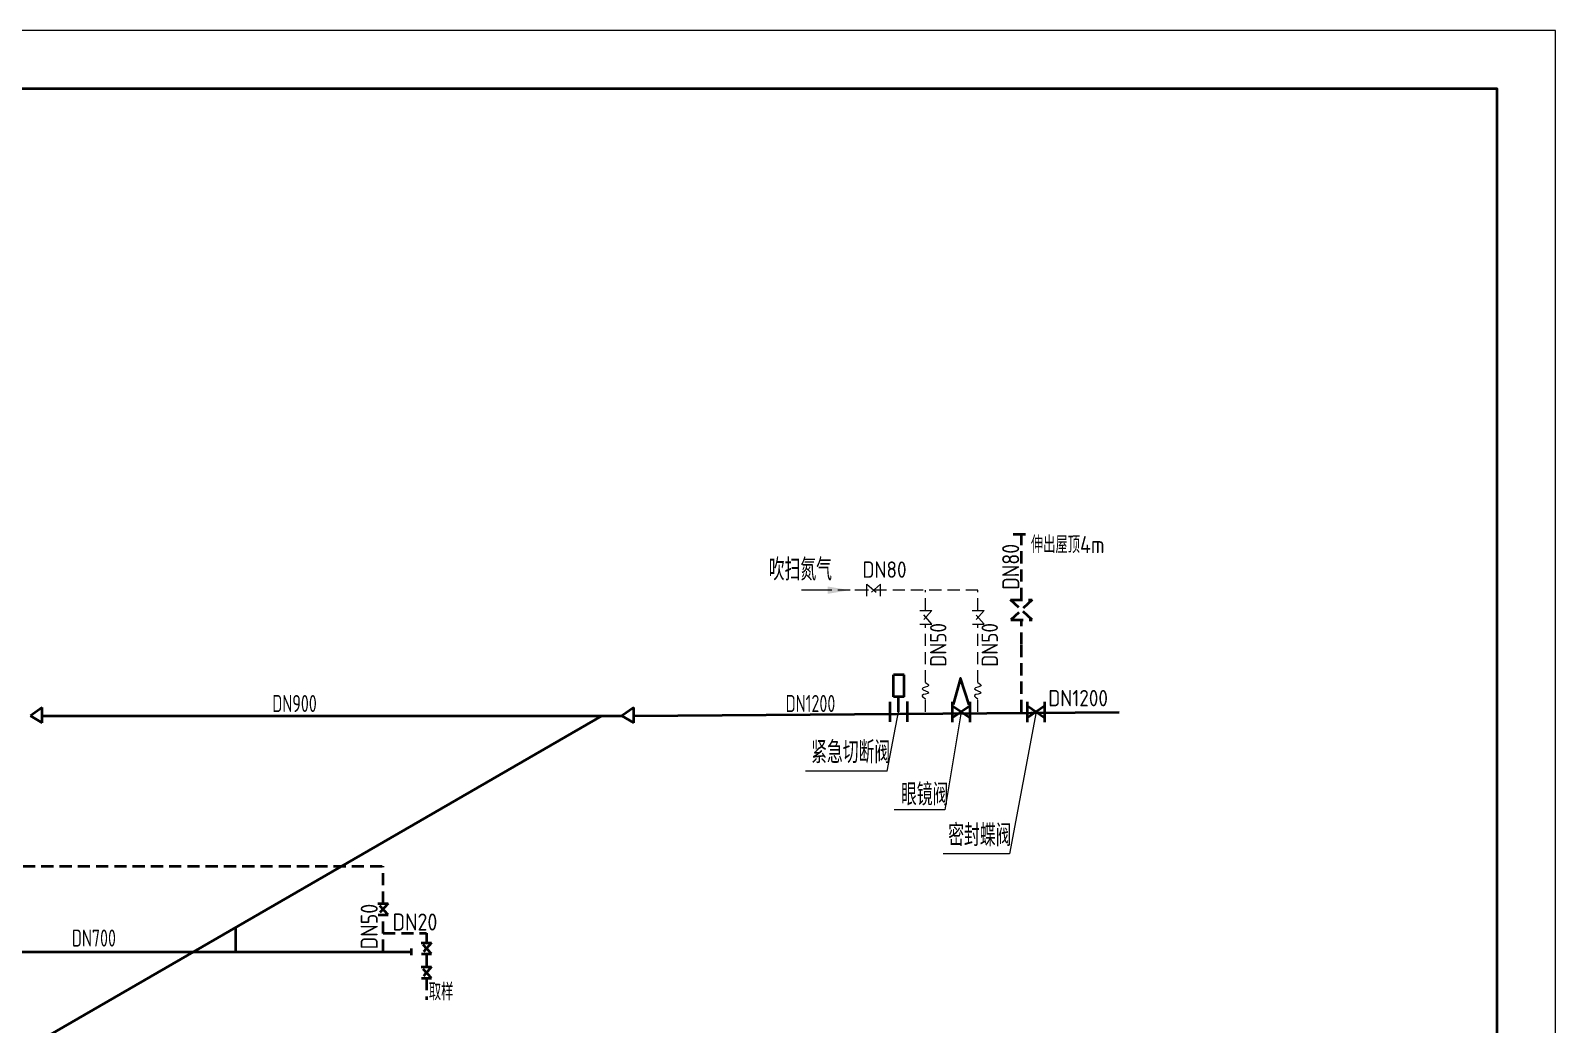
# Model space of a CAD drawing. Header units: millimetres. Extents: x -45744 to 19596, y 135 to 25335.
# Drawn here: x 3940 to 19596, y 15134 to 25335 of the extents above; entities that cross this region are included whole.
import ezdxf

# ---------------------------------------------------------------- set-up
doc = ezdxf.new("R2010")
doc.units = ezdxf.units.MM
doc.header["$LTSCALE"] = 500
doc.linetypes.add('DASHED2', pattern=[0.375, 0.25, -0.125])
for name, color, linetype, lineweight in [('BIAOZHU', 3, 'Continuous', 25), ('SHI', 7, 'Continuous', 40), ('WEN', 3, 'Continuous', 20), ('XI', 2, 'Continuous', 20), ('XU', 6, 'DASHED2', 20)]:
    doc.layers.add(name, color=color, linetype=linetype, lineweight=lineweight)
doc.styles.add('GB', font='gbenor.shx', dxfattribs={"bigfont": 'gbcbig.shx'})

msp = doc.modelspace()

# ---------------------------------------------------------------- linework, layer by layer
at = {"layer": 'SHI', "color": 6, "linetype": 'DASHED2', "lineweight": 40}
for p, q in [((14028.0847, 20167.09), (14200.5847, 20167.09)), ((14114.3347, 19491.539), (14114.3347, 20167.09)), ((13999.477, 19491.539), (14224.0286, 19491.539)), ((14224.0286, 19287.59), (13999.477, 19491.539)), ((14224.0286, 19491.539), (14004.6409, 19287.59)), ((14004.6409, 19287.59), (14224.0286, 19287.59)), ((14114.3347, 19033.039), (14114.3347, 19287.59)), ((14114.3347, 18340.84), (14114.3347, 19033.039)), ((-7386.6881, 16758.0423), (7559.8351, 16758.0423)), ((7559.8351, 16375.2811), (7559.8351, 16758.0423)), ((7505.1398, 16375.2811), (7611.6387, 16375.2811)), ((7611.6387, 16261.0696), (7505.1398, 16375.2811)), ((7611.6387, 16375.2811), (7508.0316, 16261.0696)), ((7508.0316, 16261.0696), (7611.6387, 16261.0696)), ((7559.8351, 15880.1308), (7559.8351, 16261.0696)), ((7559.8351, 16070.6002), (8005.3351, 16070.6002)), ((7950.6398, 15973.227), (8057.1387, 15973.227)), ((8057.1387, 15859.0155), (7950.6398, 15973.227)), ((8057.1387, 15973.227), (7953.5316, 15859.0155)), ((8005.3351, 16070.6002), (8005.3351, 15973.227)), ((7953.5316, 15859.0155), (8057.1387, 15859.0155)), ((8005.3351, 15859.0155), (8005.3351, 15724.227)), ((7950.6398, 15724.227), (8057.1387, 15724.227)), ((8057.1387, 15610.0155), (7950.6398, 15724.227)), ((8057.1387, 15724.227), (7953.5316, 15610.0155)), ((7953.5316, 15610.0155), (8057.1387, 15610.0155)), ((8005.3351, 15610.0155), (8005.3351, 15388.6747))]:
    msp.add_line(p, q, dxfattribs=at)
at = {"layer": 'SHI'}
for p, q in [((12798.2113, 18495.9599), (12798.2113, 18724.3209)), ((12909.0097, 18724.3209), (12798.2113, 18724.3209)), ((12909.0097, 18495.9599), (12909.0097, 18724.3209)), ((12909.0097, 18495.9599), (12798.2113, 18495.9599)), ((12851.5626, 18343.7991), (12851.5626, 18495.9599)), ((4060.1899, 18387.5259), (3940.1803, 18300.764)), ((4060.1899, 18228.7437), (4060.1899, 18387.5259)), ((10132.2818, 18387.5259), (10012.2722, 18300.764)), ((10132.2818, 18228.7437), (10132.2818, 18387.5259)), ((12764.9084, 18240.1627), (12764.9084, 18445.8804)), ((12943.6342, 18242.7062), (12943.6342, 18448.4239)), ((12944.0126, 18240.1627), (12944.0126, 18445.8804)), ((13406.1974, 18238.1837), (13406.1974, 18443.9013)), ((13585.3016, 18405.2167), (13406.1974, 18279.8438)), ((13585.3016, 18277.2928), (13406.1974, 18402.6657)), ((13585.3016, 18238.1837), (13585.3016, 18443.9013)), ((14174.8794, 18238.1837), (14174.8794, 18443.9013)), ((14353.9835, 18405.2167), (14174.8794, 18279.8438)), ((14353.9835, 18277.2928), (14174.8794, 18402.6657)), ((14353.9835, 18238.1837), (14353.9835, 18443.9013)), ((3940.1803, 18300.764), (4060.1899, 18228.7437)), ((10012.2722, 18300.764), (10132.2818, 18228.7437))]:
    msp.add_line(p, q, dxfattribs=at)
at = {"layer": 'SHI', "lineweight": 40}
for p, q in [((10132.2818, 18300.764), (15115.6325, 18340.84)), ((9806.4425, 18300.764), (-742.1649, 12210.5227)), ((4060.1899, 18300.764), (10012.2722, 18300.764)), ((6044.3351, 16128.7103), (6044.3351, 15880.1308)), ((3277.7518, 15880.1308), (7848.2017, 15880.1308)), ((7848.2017, 15914.3226), (7848.2017, 15846.0017))]:
    msp.add_line(p, q, dxfattribs=at)
at = {"layer": 'SHI'}
msp.add_lwpolyline([(-14544.2571, 735.4502), (18995.7429, 735.4502), (18995.7429, 24735.4502), (-14544.2571, 24735.4502)], close=True, dxfattribs=at)
msp.add_lwpolyline([(13575.4416, 18415.152), (13489.1841, 18688.4105), (13412.6232, 18419.0499)], dxfattribs=at)
at = {"layer": 'WEN'}
for p, q in [((12123.4298, 19591.6822), (11855.071, 19591.6822)), ((12733.2855, 17733.3796), (12851.5626, 18343.7991)), ((13493.9273, 18341.2548), (13325.5337, 17336.6522)), ((14262.6093, 18341.2548), (13990.1381, 16884.4135)), ((12733.2855, 17733.3796), (11895.6151, 17733.3796)), ((13325.5337, 17336.6522), (12806.5613, 17336.6522)), ((13990.1381, 16884.4135), (13310.8449, 16884.4135))]:
    msp.add_line(p, q, dxfattribs=at)
for points in [[(13128.1799, 18643.9373), (13159.9459, 18612.1712), (13094.3971, 18580.2898), (13161.7597, 18538.1702), (13093.3446, 18510.7925), (13128.1799, 18475.9572)], [(13666.7106, 18643.9373), (13698.4767, 18612.1712), (13632.9279, 18580.2898), (13700.2905, 18538.1702), (13631.8754, 18510.7925), (13666.7106, 18475.9572)]]:
    msp.add_spline(points, degree=3, dxfattribs=at)
msp.add_solid([(12123.4298, 19629.333), (12123.4298, 19554.0314), (12349.3347, 19591.6822)], dxfattribs=at)
at = {"layer": 'XI'}
msp.add_lwpolyline([(-16044.2571, 135.4502), (19595.7429, 135.4502), (19595.7429, 25335.4502), (-16044.2571, 25335.4502)], close=True, dxfattribs=at)
at = {"layer": 'XU'}
for p, q in [((13666.7106, 19591.6822), (12061.9467, 19591.6822)), ((12526.9653, 19591.6822), (12310.2638, 19591.6822)), ((12667.4467, 19652.9932), (12526.9653, 19530.7519)), ((12526.9653, 19530.7519), (12526.9653, 19652.9932)), ((12526.9653, 19652.9932), (12667.4467, 19529.9879)), ((12667.4467, 19529.9879), (12667.4467, 19652.9932)), ((13128.1799, 19384.2288), (13128.1799, 19591.6822)), ((13666.7106, 19383.1524), (13666.7106, 19591.6822)), ((13070.2019, 19384.2288), (13193.2073, 19384.2288)), ((13193.2073, 19243.7474), (13070.2019, 19384.2288)), ((13193.2073, 19384.2288), (13070.9659, 19243.7474)), ((13608.7327, 19383.1524), (13731.738, 19383.1524)), ((13731.738, 19242.671), (13608.7327, 19383.1524)), ((13731.738, 19383.1524), (13609.4967, 19242.671)), ((13070.9659, 19243.7474), (13193.2073, 19243.7474)), ((13128.1799, 18643.9373), (13128.1799, 19243.7474)), ((13609.4967, 19242.671), (13731.738, 19242.671)), ((13666.7106, 18643.9373), (13666.7106, 19242.671)), ((13128.1799, 18341.2548), (13128.1799, 18475.9572)), ((13666.7106, 18341.2548), (13666.7106, 18475.9572))]:
    msp.add_line(p, q, dxfattribs=at)

# ---------------------------------------------------------------- texts
at = {"layer": 'BIAOZHU', "color": 2, "style": 'GB'}
for s, p in [('伸出屋顶4m', (14210.4158, 19971.3698)), ('DN20', (7656.5587, 16098.2036)), ('取样', (8029.5587, 15381.7476))]:
    msp.add_text(s, height=175, dxfattribs=at).set_placement(p)
at = {"layer": 'BIAOZHU', "color": 2, "style": 'GB', "width": 0.8}
for s, p in [('DN900', (6422.378, 18340.84)), ('DN1200', (11692.3764, 18340.84)), ('DN700', (4365.264, 15933.6553))]:
    msp.add_text(s, height=175, dxfattribs=at).set_placement(p)
at = {"layer": 'BIAOZHU', "color": 2, "style": 'GB'}
msp.add_text('DN50', height=175, rotation=90, dxfattribs=at).set_placement((7505.024, 15905.6999))
at = {"layer": 'WEN', "style": 'GB'}
for s, height, rotation, p in [('DN80', 175, 90.13483604, (14091.0606, 19596.0852)), ('DN80', 168.25208, 360, (12480.624, 19718.3046)), ('DN50', 168.25208, 90, (13343.028, 18805.1955)), ('DN50', 168.25208, 90, (13871.9604, 18805.1955))]:
    msp.add_text(s, height=height, rotation=rotation, dxfattribs=at).set_placement(p)
for s, height, p in [('吹扫氮气', 225, (11519.7297, 19690.9021)), ('DN1200', 168.25208, (14388.4075, 18399.3476)), ('紧急切断阀', 225, (11954.9823, 17815.1741)), ('眼镜阀', 225, (12876.6946, 17381.7935)), ('密封蝶阀', 225, (13361.8524, 16964.1296))]:
    msp.add_text(s, height=height, dxfattribs=at).set_placement(p)

doc.saveas('drawing.dxf')
